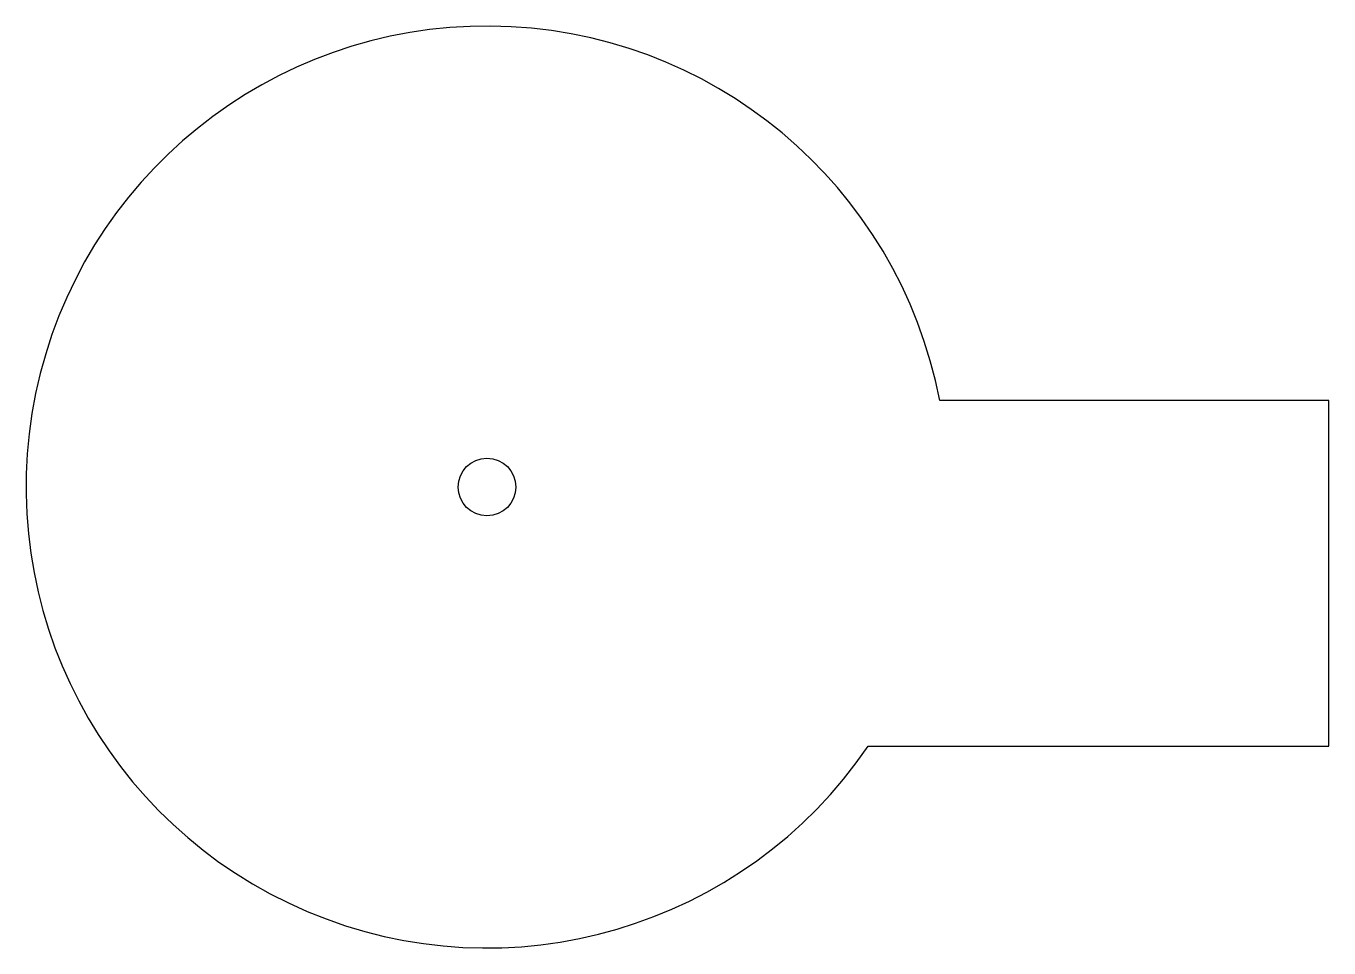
# Model space of a CAD drawing. Extents: x 0.23 to 5.88, y 0.21 to 4.21.
import ezdxf

# ---------------------------------------------------------------- set-up
doc = ezdxf.new("R2010")
doc.units = 0
doc.header["$MEASUREMENT"] = 0

msp = doc.modelspace()

# ---------------------------------------------------------------- linework, layer by layer
at = {"color": 7, "linetype": 'Continuous'}
for p, q in [((5.8793, 2.582), (4.1902, 2.582)), ((5.8793, 1.082), (5.8793, 2.582)), ((3.8793, 1.082), (5.8793, 1.082))]:
    msp.add_line(p, q, dxfattribs=at)
msp.add_circle((2.2257, 2.207), 0.125, dxfattribs=at)
msp.add_arc((2.2257, 2.207), 2, 10.8069, 325.7711, dxfattribs=at)

doc.saveas('drawing.dxf')
